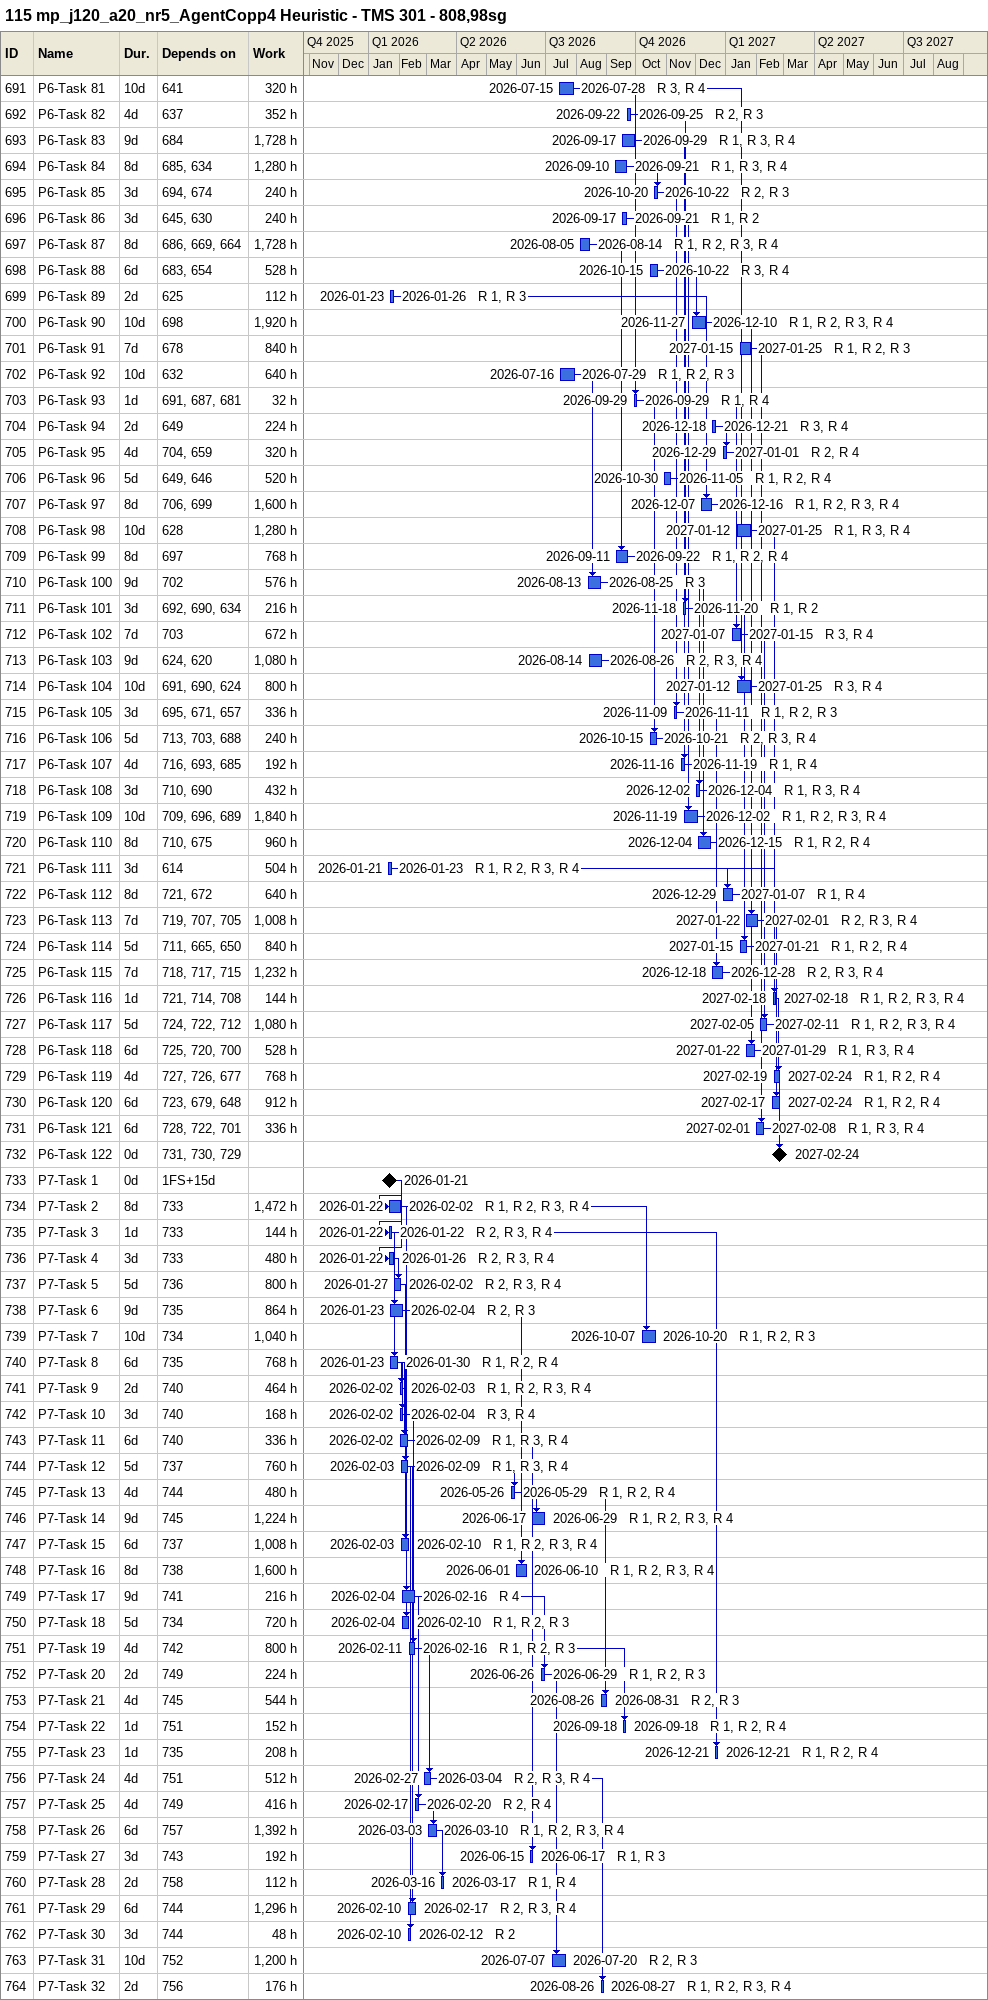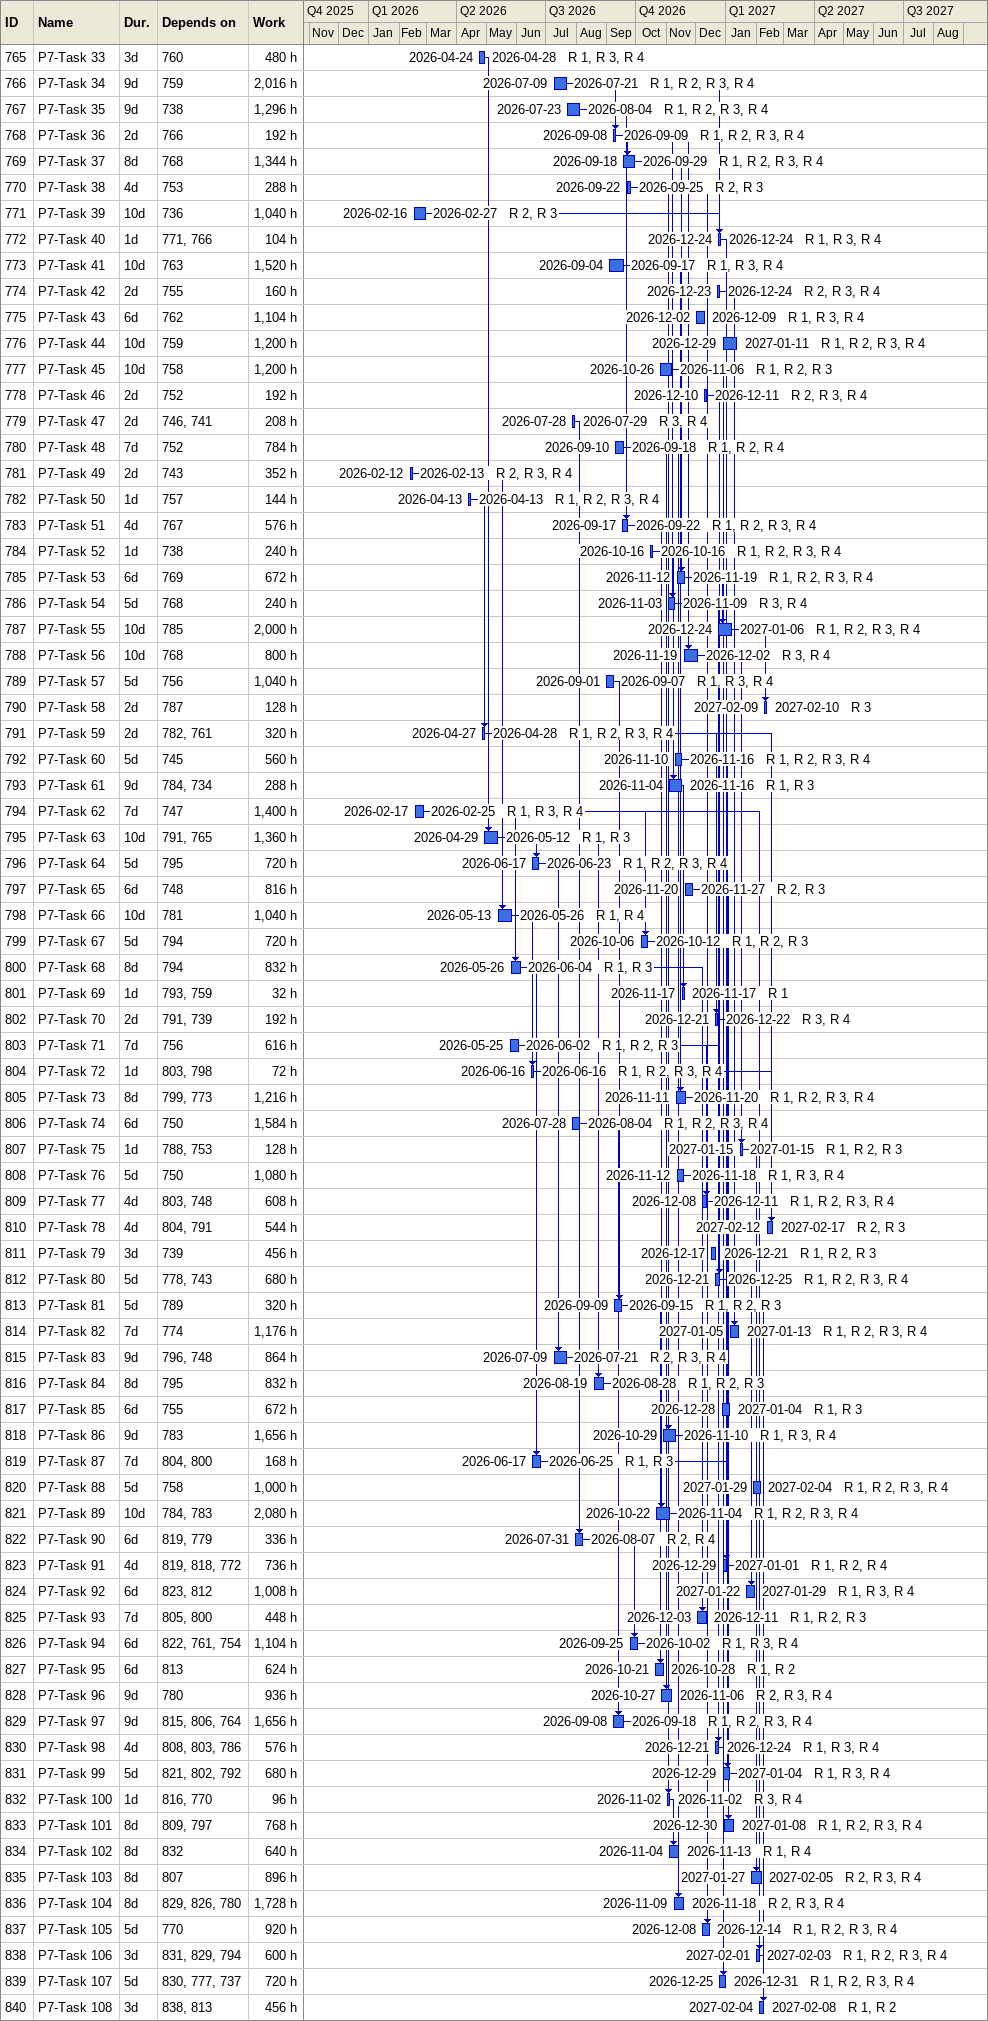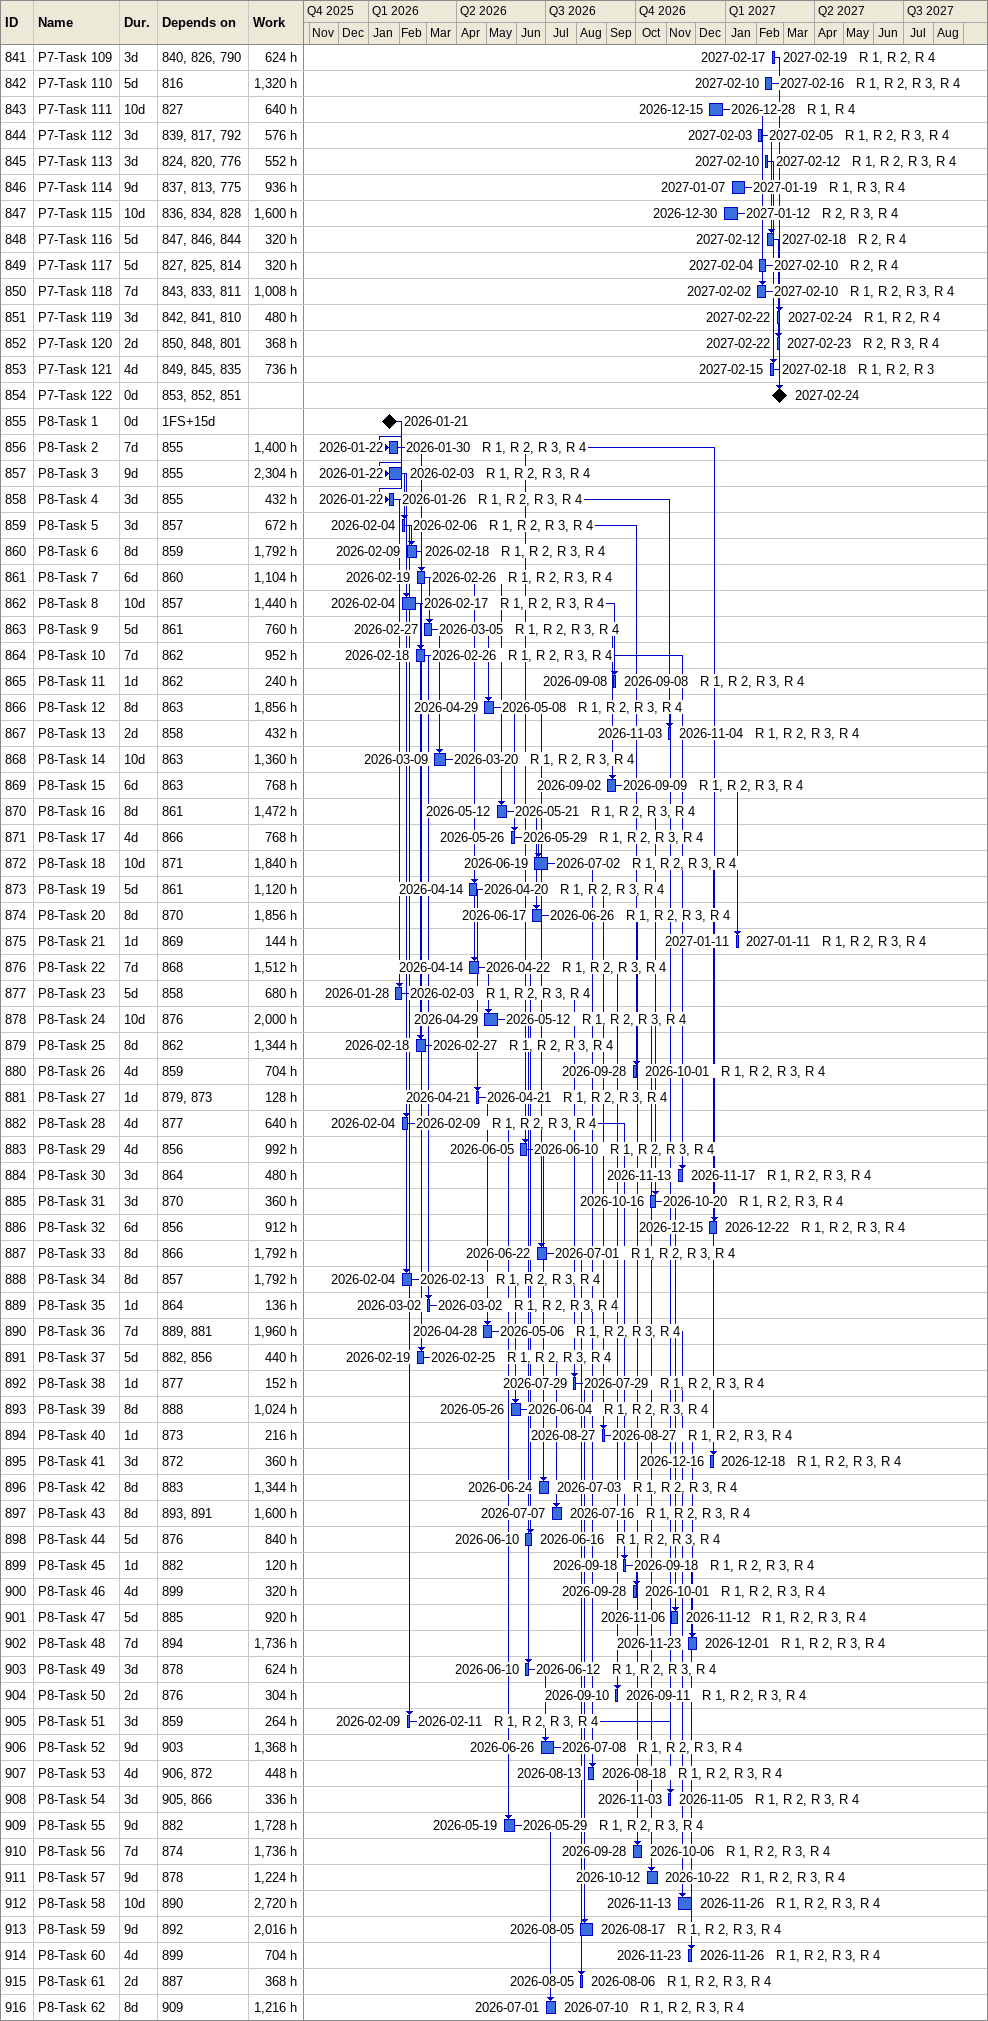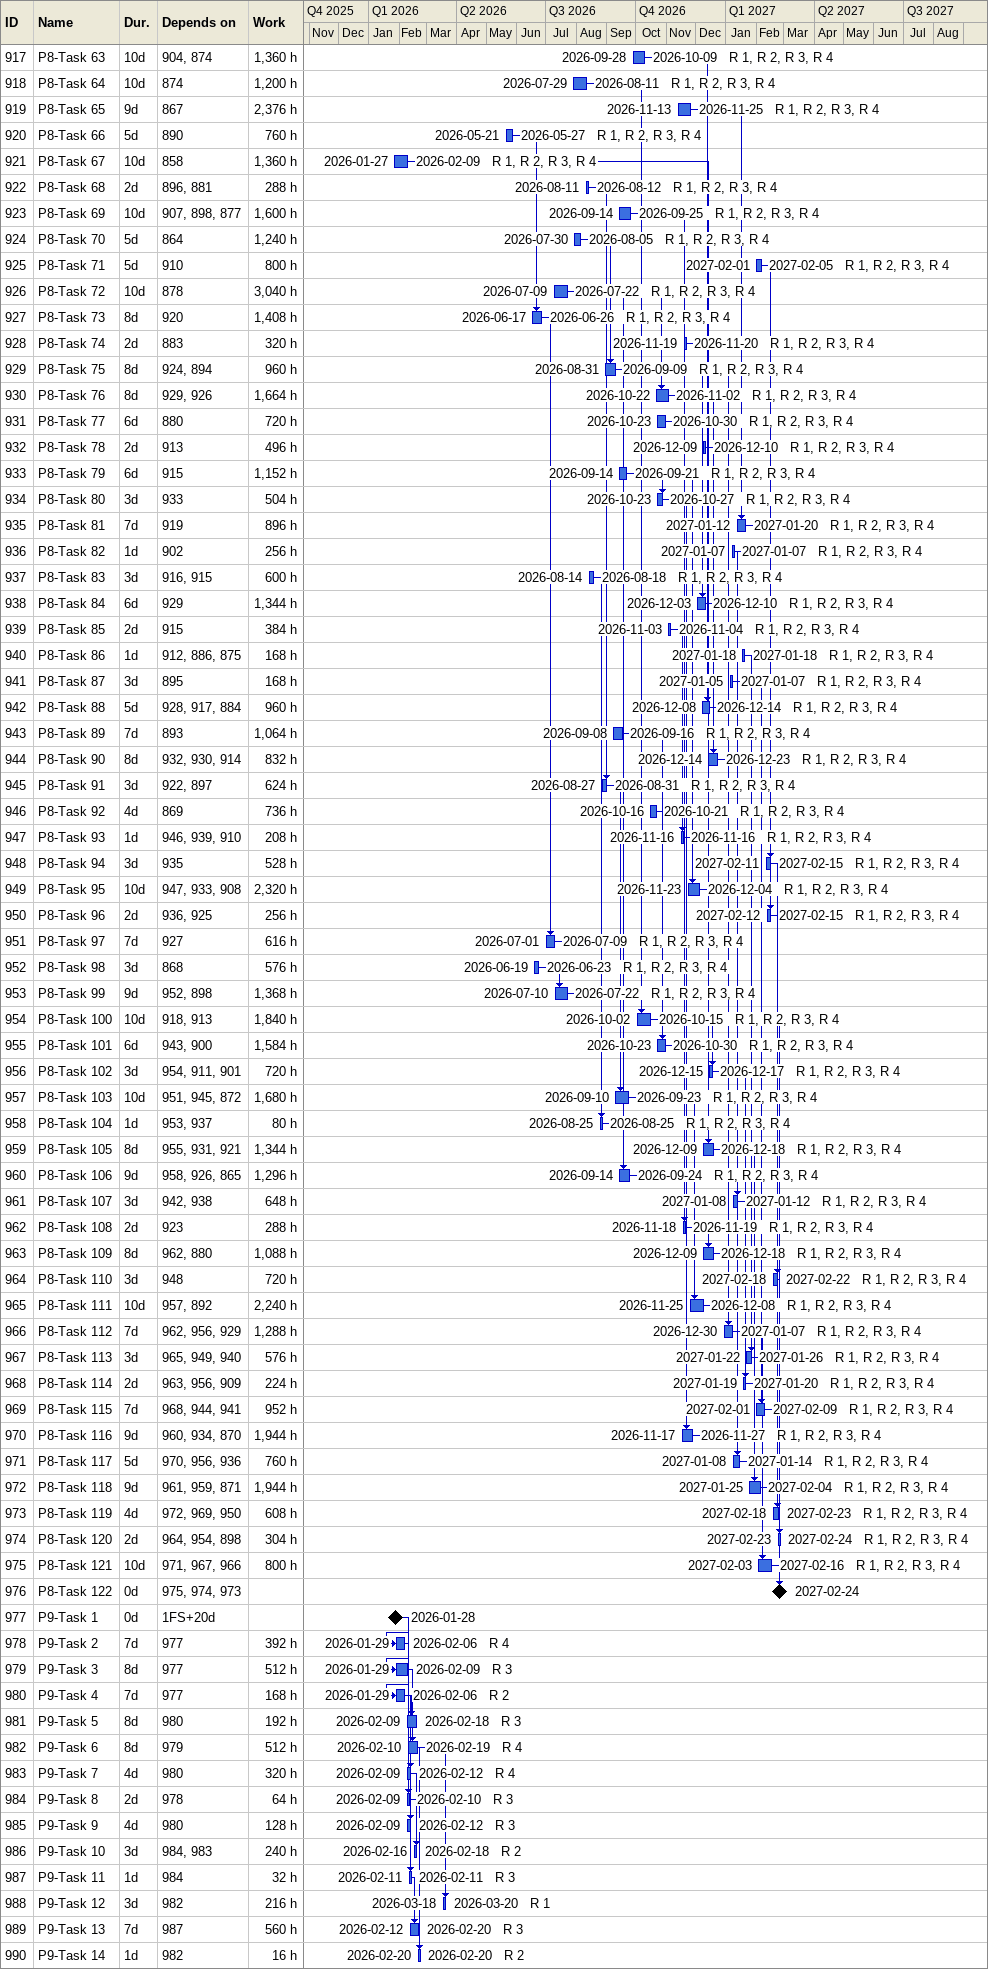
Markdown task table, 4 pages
115 mp_j120_a20_nr5_AgentCopp4 Heuristic - TMS 301 - 808,98sg

| ID | Task | Duration | Start | Finish | Predecessors | Resources | Work (h) |
|---|---|---|---|---|---|---|---|
| 691 | P6-Task 81 | 10d | 2026-07-15 | 2026-07-28 | 641 | R 3, R 4 | 320 |
| 692 | P6-Task 82 | 4d | 2026-09-22 | 2026-09-25 | 637 | R 2, R 3 | 352 |
| 693 | P6-Task 83 | 9d | 2026-09-17 | 2026-09-29 | 684 | R 1, R 3, R 4 | 1728 |
| 694 | P6-Task 84 | 8d | 2026-09-10 | 2026-09-21 | 685, 634 | R 1, R 3, R 4 | 1280 |
| 695 | P6-Task 85 | 3d | 2026-10-20 | 2026-10-22 | 694, 674 | R 2, R 3 | 240 |
| 696 | P6-Task 86 | 3d | 2026-09-17 | 2026-09-21 | 645, 630 | R 1, R 2 | 240 |
| 697 | P6-Task 87 | 8d | 2026-08-05 | 2026-08-14 | 686, 669, 664 | R 1, R 2, R 3, R 4 | 1728 |
| 698 | P6-Task 88 | 6d | 2026-10-15 | 2026-10-22 | 683, 654 | R 3, R 4 | 528 |
| 699 | P6-Task 89 | 2d | 2026-01-23 | 2026-01-26 | 625 | R 1, R 3 | 112 |
| 700 | P6-Task 90 | 10d | 2026-11-27 | 2026-12-10 | 698 | R 1, R 2, R 3, R 4 | 1920 |
| 701 | P6-Task 91 | 7d | 2027-01-15 | 2027-01-25 | 678 | R 1, R 2, R 3 | 840 |
| 702 | P6-Task 92 | 10d | 2026-07-16 | 2026-07-29 | 632 | R 1, R 2, R 3 | 640 |
| 703 | P6-Task 93 | 1d | 2026-09-29 | 2026-09-29 | 691, 687, 681 | R 1, R 4 | 32 |
| 704 | P6-Task 94 | 2d | 2026-12-18 | 2026-12-21 | 649 | R 3, R 4 | 224 |
| 705 | P6-Task 95 | 4d | 2026-12-29 | 2027-01-01 | 704, 659 | R 2, R 4 | 320 |
| 706 | P6-Task 96 | 5d | 2026-10-30 | 2026-11-05 | 649, 646 | R 1, R 2, R 4 | 520 |
| 707 | P6-Task 97 | 8d | 2026-12-07 | 2026-12-16 | 706, 699 | R 1, R 2, R 3, R 4 | 1600 |
| 708 | P6-Task 98 | 10d | 2027-01-12 | 2027-01-25 | 628 | R 1, R 3, R 4 | 1280 |
| 709 | P6-Task 99 | 8d | 2026-09-11 | 2026-09-22 | 697 | R 1, R 2, R 4 | 768 |
| 710 | P6-Task 100 | 9d | 2026-08-13 | 2026-08-25 | 702 | R 3 | 576 |
| 711 | P6-Task 101 | 3d | 2026-11-18 | 2026-11-20 | 692, 690, 634 | R 1, R 2 | 216 |
| 712 | P6-Task 102 | 7d | 2027-01-07 | 2027-01-15 | 703 | R 3, R 4 | 672 |
| 713 | P6-Task 103 | 9d | 2026-08-14 | 2026-08-26 | 624, 620 | R 2, R 3, R 4 | 1080 |
| 714 | P6-Task 104 | 10d | 2027-01-12 | 2027-01-25 | 691, 690, 624 | R 3, R 4 | 800 |
| 715 | P6-Task 105 | 3d | 2026-11-09 | 2026-11-11 | 695, 671, 657 | R 1, R 2, R 3 | 336 |
| 716 | P6-Task 106 | 5d | 2026-10-15 | 2026-10-21 | 713, 703, 688 | R 2, R 3, R 4 | 240 |
| 717 | P6-Task 107 | 4d | 2026-11-16 | 2026-11-19 | 716, 693, 685 | R 1, R 4 | 192 |
| 718 | P6-Task 108 | 3d | 2026-12-02 | 2026-12-04 | 710, 690 | R 1, R 3, R 4 | 432 |
| 719 | P6-Task 109 | 10d | 2026-11-19 | 2026-12-02 | 709, 696, 689 | R 1, R 2, R 3, R 4 | 1840 |
| 720 | P6-Task 110 | 8d | 2026-12-04 | 2026-12-15 | 710, 675 | R 1, R 2, R 4 | 960 |
| 721 | P6-Task 111 | 3d | 2026-01-21 | 2026-01-23 | 614 | R 1, R 2, R 3, R 4 | 504 |
| 722 | P6-Task 112 | 8d | 2026-12-29 | 2027-01-07 | 721, 672 | R 1, R 4 | 640 |
| 723 | P6-Task 113 | 7d | 2027-01-22 | 2027-02-01 | 719, 707, 705 | R 2, R 3, R 4 | 1008 |
| 724 | P6-Task 114 | 5d | 2027-01-15 | 2027-01-21 | 711, 665, 650 | R 1, R 2, R 4 | 840 |
| 725 | P6-Task 115 | 7d | 2026-12-18 | 2026-12-28 | 718, 717, 715 | R 2, R 3, R 4 | 1232 |
| 726 | P6-Task 116 | 1d | 2027-02-18 | 2027-02-18 | 721, 714, 708 | R 1, R 2, R 3, R 4 | 144 |
| 727 | P6-Task 117 | 5d | 2027-02-05 | 2027-02-11 | 724, 722, 712 | R 1, R 2, R 3, R 4 | 1080 |
| 728 | P6-Task 118 | 6d | 2027-01-22 | 2027-01-29 | 725, 720, 700 | R 1, R 3, R 4 | 528 |
| 729 | P6-Task 119 | 4d | 2027-02-19 | 2027-02-24 | 727, 726, 677 | R 1, R 2, R 4 | 768 |
| 730 | P6-Task 120 | 6d | 2027-02-17 | 2027-02-24 | 723, 679, 648 | R 1, R 2, R 4 | 912 |
| 731 | P6-Task 121 | 6d | 2027-02-01 | 2027-02-08 | 728, 722, 701 | R 1, R 3, R 4 | 336 |
| 732 | P6-Task 122 | 0d | 2027-02-24 | 2027-02-24 | 731, 730, 729 |  |  |
| 733 | P7-Task 1 | 0d | 2026-01-21 | 2026-01-21 | 1FS+15d |  |  |
| 734 | P7-Task 2 | 8d | 2026-01-22 | 2026-02-02 | 733 | R 1, R 2, R 3, R 4 | 1472 |
| 735 | P7-Task 3 | 1d | 2026-01-22 | 2026-01-22 | 733 | R 2, R 3, R 4 | 144 |
| 736 | P7-Task 4 | 3d | 2026-01-22 | 2026-01-26 | 733 | R 2, R 3, R 4 | 480 |
| 737 | P7-Task 5 | 5d | 2026-01-27 | 2026-02-02 | 736 | R 2, R 3, R 4 | 800 |
| 738 | P7-Task 6 | 9d | 2026-01-23 | 2026-02-04 | 735 | R 2, R 3 | 864 |
| 739 | P7-Task 7 | 10d | 2026-10-07 | 2026-10-20 | 734 | R 1, R 2, R 3 | 1040 |
| 740 | P7-Task 8 | 6d | 2026-01-23 | 2026-01-30 | 735 | R 1, R 2, R 4 | 768 |
| 741 | P7-Task 9 | 2d | 2026-02-02 | 2026-02-03 | 740 | R 1, R 2, R 3, R 4 | 464 |
| 742 | P7-Task 10 | 3d | 2026-02-02 | 2026-02-04 | 740 | R 3, R 4 | 168 |
| 743 | P7-Task 11 | 6d | 2026-02-02 | 2026-02-09 | 740 | R 1, R 3, R 4 | 336 |
| 744 | P7-Task 12 | 5d | 2026-02-03 | 2026-02-09 | 737 | R 1, R 3, R 4 | 760 |
| 745 | P7-Task 13 | 4d | 2026-05-26 | 2026-05-29 | 744 | R 1, R 2, R 4 | 480 |
| 746 | P7-Task 14 | 9d | 2026-06-17 | 2026-06-29 | 745 | R 1, R 2, R 3, R 4 | 1224 |
| 747 | P7-Task 15 | 6d | 2026-02-03 | 2026-02-10 | 737 | R 1, R 2, R 3, R 4 | 1008 |
| 748 | P7-Task 16 | 8d | 2026-06-01 | 2026-06-10 | 738 | R 1, R 2, R 3, R 4 | 1600 |
| 749 | P7-Task 17 | 9d | 2026-02-04 | 2026-02-16 | 741 | R 4 | 216 |
| 750 | P7-Task 18 | 5d | 2026-02-04 | 2026-02-10 | 734 | R 1, R 2, R 3 | 720 |
| 751 | P7-Task 19 | 4d | 2026-02-11 | 2026-02-16 | 742 | R 1, R 2, R 3 | 800 |
| 752 | P7-Task 20 | 2d | 2026-06-26 | 2026-06-29 | 749 | R 1, R 2, R 3 | 224 |
| 753 | P7-Task 21 | 4d | 2026-08-26 | 2026-08-31 | 745 | R 2, R 3 | 544 |
| 754 | P7-Task 22 | 1d | 2026-09-18 | 2026-09-18 | 751 | R 1, R 2, R 4 | 152 |
| 755 | P7-Task 23 | 1d | 2026-12-21 | 2026-12-21 | 735 | R 1, R 2, R 4 | 208 |
| 756 | P7-Task 24 | 4d | 2026-02-27 | 2026-03-04 | 751 | R 2, R 3, R 4 | 512 |
| 757 | P7-Task 25 | 4d | 2026-02-17 | 2026-02-20 | 749 | R 2, R 4 | 416 |
| 758 | P7-Task 26 | 6d | 2026-03-03 | 2026-03-10 | 757 | R 1, R 2, R 3, R 4 | 1392 |
| 759 | P7-Task 27 | 3d | 2026-06-15 | 2026-06-17 | 743 | R 1, R 3 | 192 |
| 760 | P7-Task 28 | 2d | 2026-03-16 | 2026-03-17 | 758 | R 1, R 4 | 112 |
| 761 | P7-Task 29 | 6d | 2026-02-10 | 2026-02-17 | 744 | R 2, R 3, R 4 | 1296 |
| 762 | P7-Task 30 | 3d | 2026-02-10 | 2026-02-12 | 744 | R 2 | 48 |
| 763 | P7-Task 31 | 10d | 2026-07-07 | 2026-07-20 | 752 | R 2, R 3 | 1200 |
| 764 | P7-Task 32 | 2d | 2026-08-26 | 2026-08-27 | 756 | R 1, R 2, R 3, R 4 | 176 |
| 765 | P7-Task 33 | 3d | 2026-04-24 | 2026-04-28 | 760 | R 1, R 3, R 4 | 480 |
| 766 | P7-Task 34 | 9d | 2026-07-09 | 2026-07-21 | 759 | R 1, R 2, R 3, R 4 | 2016 |
| 767 | P7-Task 35 | 9d | 2026-07-23 | 2026-08-04 | 738 | R 1, R 2, R 3, R 4 | 1296 |
| 768 | P7-Task 36 | 2d | 2026-09-08 | 2026-09-09 | 766 | R 1, R 2, R 3, R 4 | 192 |
| 769 | P7-Task 37 | 8d | 2026-09-18 | 2026-09-29 | 768 | R 1, R 2, R 3, R 4 | 1344 |
| 770 | P7-Task 38 | 4d | 2026-09-22 | 2026-09-25 | 753 | R 2, R 3 | 288 |
| 771 | P7-Task 39 | 10d | 2026-02-16 | 2026-02-27 | 736 | R 2, R 3 | 1040 |
| 772 | P7-Task 40 | 1d | 2026-12-24 | 2026-12-24 | 771, 766 | R 1, R 3, R 4 | 104 |
| 773 | P7-Task 41 | 10d | 2026-09-04 | 2026-09-17 | 763 | R 1, R 3, R 4 | 1520 |
| 774 | P7-Task 42 | 2d | 2026-12-23 | 2026-12-24 | 755 | R 2, R 3, R 4 | 160 |
| 775 | P7-Task 43 | 6d | 2026-12-02 | 2026-12-09 | 762 | R 1, R 3, R 4 | 1104 |
| 776 | P7-Task 44 | 10d | 2026-12-29 | 2027-01-11 | 759 | R 1, R 2, R 3, R 4 | 1200 |
| 777 | P7-Task 45 | 10d | 2026-10-26 | 2026-11-06 | 758 | R 1, R 2, R 3 | 1200 |
| 778 | P7-Task 46 | 2d | 2026-12-10 | 2026-12-11 | 752 | R 2, R 3, R 4 | 192 |
| 779 | P7-Task 47 | 2d | 2026-07-28 | 2026-07-29 | 746, 741 | R 3, R 4 | 208 |
| 780 | P7-Task 48 | 7d | 2026-09-10 | 2026-09-18 | 752 | R 1, R 2, R 4 | 784 |
| 781 | P7-Task 49 | 2d | 2026-02-12 | 2026-02-13 | 743 | R 2, R 3, R 4 | 352 |
| 782 | P7-Task 50 | 1d | 2026-04-13 | 2026-04-13 | 757 | R 1, R 2, R 3, R 4 | 144 |
| 783 | P7-Task 51 | 4d | 2026-09-17 | 2026-09-22 | 767 | R 1, R 2, R 3, R 4 | 576 |
| 784 | P7-Task 52 | 1d | 2026-10-16 | 2026-10-16 | 738 | R 1, R 2, R 3, R 4 | 240 |
| 785 | P7-Task 53 | 6d | 2026-11-12 | 2026-11-19 | 769 | R 1, R 2, R 3, R 4 | 672 |
| 786 | P7-Task 54 | 5d | 2026-11-03 | 2026-11-09 | 768 | R 3, R 4 | 240 |
| 787 | P7-Task 55 | 10d | 2026-12-24 | 2027-01-06 | 785 | R 1, R 2, R 3, R 4 | 2000 |
| 788 | P7-Task 56 | 10d | 2026-11-19 | 2026-12-02 | 768 | R 3, R 4 | 800 |
| 789 | P7-Task 57 | 5d | 2026-09-01 | 2026-09-07 | 756 | R 1, R 3, R 4 | 1040 |
| 790 | P7-Task 58 | 2d | 2027-02-09 | 2027-02-10 | 787 | R 3 | 128 |
| 791 | P7-Task 59 | 2d | 2026-04-27 | 2026-04-28 | 782, 761 | R 1, R 2, R 3, R 4 | 320 |
| 792 | P7-Task 60 | 5d | 2026-11-10 | 2026-11-16 | 745 | R 1, R 2, R 3, R 4 | 560 |
| 793 | P7-Task 61 | 9d | 2026-11-04 | 2026-11-16 | 784, 734 | R 1, R 3 | 288 |
| 794 | P7-Task 62 | 7d | 2026-02-17 | 2026-02-25 | 747 | R 1, R 3, R 4 | 1400 |
| 795 | P7-Task 63 | 10d | 2026-04-29 | 2026-05-12 | 791, 765 | R 1, R 3 | 1360 |
| 796 | P7-Task 64 | 5d | 2026-06-17 | 2026-06-23 | 795 | R 1, R 2, R 3, R 4 | 720 |
| 797 | P7-Task 65 | 6d | 2026-11-20 | 2026-11-27 | 748 | R 2, R 3 | 816 |
| 798 | P7-Task 66 | 10d | 2026-05-13 | 2026-05-26 | 781 | R 1, R 4 | 1040 |
| 799 | P7-Task 67 | 5d | 2026-10-06 | 2026-10-12 | 794 | R 1, R 2, R 3 | 720 |
| 800 | P7-Task 68 | 8d | 2026-05-26 | 2026-06-04 | 794 | R 1, R 3 | 832 |
| 801 | P7-Task 69 | 1d | 2026-11-17 | 2026-11-17 | 793, 759 | R 1 | 32 |
| 802 | P7-Task 70 | 2d | 2026-12-21 | 2026-12-22 | 791, 739 | R 3, R 4 | 192 |
| 803 | P7-Task 71 | 7d | 2026-05-25 | 2026-06-02 | 756 | R 1, R 2, R 3 | 616 |
| 804 | P7-Task 72 | 1d | 2026-06-16 | 2026-06-16 | 803, 798 | R 1, R 2, R 3, R 4 | 72 |
| 805 | P7-Task 73 | 8d | 2026-11-11 | 2026-11-20 | 799, 773 | R 1, R 2, R 3, R 4 | 1216 |
| 806 | P7-Task 74 | 6d | 2026-07-28 | 2026-08-04 | 750 | R 1, R 2, R 3, R 4 | 1584 |
| 807 | P7-Task 75 | 1d | 2027-01-15 | 2027-01-15 | 788, 753 | R 1, R 2, R 3 | 128 |
| 808 | P7-Task 76 | 5d | 2026-11-12 | 2026-11-18 | 750 | R 1, R 3, R 4 | 1080 |
| 809 | P7-Task 77 | 4d | 2026-12-08 | 2026-12-11 | 803, 748 | R 1, R 2, R 3, R 4 | 608 |
| 810 | P7-Task 78 | 4d | 2027-02-12 | 2027-02-17 | 804, 791 | R 2, R 3 | 544 |
| 811 | P7-Task 79 | 3d | 2026-12-17 | 2026-12-21 | 739 | R 1, R 2, R 3 | 456 |
| 812 | P7-Task 80 | 5d | 2026-12-21 | 2026-12-25 | 778, 743 | R 1, R 2, R 3, R 4 | 680 |
| 813 | P7-Task 81 | 5d | 2026-09-09 | 2026-09-15 | 789 | R 1, R 2, R 3 | 320 |
| 814 | P7-Task 82 | 7d | 2027-01-05 | 2027-01-13 | 774 | R 1, R 2, R 3, R 4 | 1176 |
| 815 | P7-Task 83 | 9d | 2026-07-09 | 2026-07-21 | 796, 748 | R 2, R 3, R 4 | 864 |
| 816 | P7-Task 84 | 8d | 2026-08-19 | 2026-08-28 | 795 | R 1, R 2, R 3 | 832 |
| 817 | P7-Task 85 | 6d | 2026-12-28 | 2027-01-04 | 755 | R 1, R 3 | 672 |
| 818 | P7-Task 86 | 9d | 2026-10-29 | 2026-11-10 | 783 | R 1, R 3, R 4 | 1656 |
| 819 | P7-Task 87 | 7d | 2026-06-17 | 2026-06-25 | 804, 800 | R 1, R 3 | 168 |
| 820 | P7-Task 88 | 5d | 2027-01-29 | 2027-02-04 | 758 | R 1, R 2, R 3, R 4 | 1000 |
| 821 | P7-Task 89 | 10d | 2026-10-22 | 2026-11-04 | 784, 783 | R 1, R 2, R 3, R 4 | 2080 |
| 822 | P7-Task 90 | 6d | 2026-07-31 | 2026-08-07 | 819, 779 | R 2, R 4 | 336 |
| 823 | P7-Task 91 | 4d | 2026-12-29 | 2027-01-01 | 819, 818, 772 | R 1, R 2, R 4 | 736 |
| 824 | P7-Task 92 | 6d | 2027-01-22 | 2027-01-29 | 823, 812 | R 1, R 3, R 4 | 1008 |
| 825 | P7-Task 93 | 7d | 2026-12-03 | 2026-12-11 | 805, 800 | R 1, R 2, R 3 | 448 |
| 826 | P7-Task 94 | 6d | 2026-09-25 | 2026-10-02 | 822, 761, 754 | R 1, R 3, R 4 | 1104 |
| 827 | P7-Task 95 | 6d | 2026-10-21 | 2026-10-28 | 813 | R 1, R 2 | 624 |
| 828 | P7-Task 96 | 9d | 2026-10-27 | 2026-11-06 | 780 | R 2, R 3, R 4 | 936 |
| 829 | P7-Task 97 | 9d | 2026-09-08 | 2026-09-18 | 815, 806, 764 | R 1, R 2, R 3, R 4 | 1656 |
| 830 | P7-Task 98 | 4d | 2026-12-21 | 2026-12-24 | 808, 803, 786 | R 1, R 3, R 4 | 576 |
| 831 | P7-Task 99 | 5d | 2026-12-29 | 2027-01-04 | 821, 802, 792 | R 1, R 3, R 4 | 680 |
| 832 | P7-Task 100 | 1d | 2026-11-02 | 2026-11-02 | 816, 770 | R 3, R 4 | 96 |
| 833 | P7-Task 101 | 8d | 2026-12-30 | 2027-01-08 | 809, 797 | R 1, R 2, R 3, R 4 | 768 |
| 834 | P7-Task 102 | 8d | 2026-11-04 | 2026-11-13 | 832 | R 1, R 4 | 640 |
| 835 | P7-Task 103 | 8d | 2027-01-27 | 2027-02-05 | 807 | R 2, R 3, R 4 | 896 |
| 836 | P7-Task 104 | 8d | 2026-11-09 | 2026-11-18 | 829, 826, 780 | R 2, R 3, R 4 | 1728 |
| 837 | P7-Task 105 | 5d | 2026-12-08 | 2026-12-14 | 770 | R 1, R 2, R 3, R 4 | 920 |
| 838 | P7-Task 106 | 3d | 2027-02-01 | 2027-02-03 | 831, 829, 794 | R 1, R 2, R 3, R 4 | 600 |
| 839 | P7-Task 107 | 5d | 2026-12-25 | 2026-12-31 | 830, 777, 737 | R 1, R 2, R 3, R 4 | 720 |
| 840 | P7-Task 108 | 3d | 2027-02-04 | 2027-02-08 | 838, 813 | R 1, R 2 | 456 |
| 841 | P7-Task 109 | 3d | 2027-02-17 | 2027-02-19 | 840, 826, 790 | R 1, R 2, R 4 | 624 |
| 842 | P7-Task 110 | 5d | 2027-02-10 | 2027-02-16 | 816 | R 1, R 2, R 3, R 4 | 1320 |
| 843 | P7-Task 111 | 10d | 2026-12-15 | 2026-12-28 | 827 | R 1, R 4 | 640 |
| 844 | P7-Task 112 | 3d | 2027-02-03 | 2027-02-05 | 839, 817, 792 | R 1, R 2, R 3, R 4 | 576 |
| 845 | P7-Task 113 | 3d | 2027-02-10 | 2027-02-12 | 824, 820, 776 | R 1, R 2, R 3, R 4 | 552 |
| 846 | P7-Task 114 | 9d | 2027-01-07 | 2027-01-19 | 837, 813, 775 | R 1, R 3, R 4 | 936 |
| 847 | P7-Task 115 | 10d | 2026-12-30 | 2027-01-12 | 836, 834, 828 | R 2, R 3, R 4 | 1600 |
| 848 | P7-Task 116 | 5d | 2027-02-12 | 2027-02-18 | 847, 846, 844 | R 2, R 4 | 320 |
| 849 | P7-Task 117 | 5d | 2027-02-04 | 2027-02-10 | 827, 825, 814 | R 2, R 4 | 320 |
| 850 | P7-Task 118 | 7d | 2027-02-02 | 2027-02-10 | 843, 833, 811 | R 1, R 2, R 3, R 4 | 1008 |
| 851 | P7-Task 119 | 3d | 2027-02-22 | 2027-02-24 | 842, 841, 810 | R 1, R 2, R 4 | 480 |
| 852 | P7-Task 120 | 2d | 2027-02-22 | 2027-02-23 | 850, 848, 801 | R 2, R 3, R 4 | 368 |
| 853 | P7-Task 121 | 4d | 2027-02-15 | 2027-02-18 | 849, 845, 835 | R 1, R 2, R 3 | 736 |
| 854 | P7-Task 122 | 0d | 2027-02-24 | 2027-02-24 | 853, 852, 851 |  |  |
| 855 | P8-Task 1 | 0d | 2026-01-21 | 2026-01-21 | 1FS+15d |  |  |
| 856 | P8-Task 2 | 7d | 2026-01-22 | 2026-01-30 | 855 | R 1, R 2, R 3, R 4 | 1400 |
| 857 | P8-Task 3 | 9d | 2026-01-22 | 2026-02-03 | 855 | R 1, R 2, R 3, R 4 | 2304 |
| 858 | P8-Task 4 | 3d | 2026-01-22 | 2026-01-26 | 855 | R 1, R 2, R 3, R 4 | 432 |
| 859 | P8-Task 5 | 3d | 2026-02-04 | 2026-02-06 | 857 | R 1, R 2, R 3, R 4 | 672 |
| 860 | P8-Task 6 | 8d | 2026-02-09 | 2026-02-18 | 859 | R 1, R 2, R 3, R 4 | 1792 |
| 861 | P8-Task 7 | 6d | 2026-02-19 | 2026-02-26 | 860 | R 1, R 2, R 3, R 4 | 1104 |
| 862 | P8-Task 8 | 10d | 2026-02-04 | 2026-02-17 | 857 | R 1, R 2, R 3, R 4 | 1440 |
| 863 | P8-Task 9 | 5d | 2026-02-27 | 2026-03-05 | 861 | R 1, R 2, R 3, R 4 | 760 |
| 864 | P8-Task 10 | 7d | 2026-02-18 | 2026-02-26 | 862 | R 1, R 2, R 3, R 4 | 952 |
| 865 | P8-Task 11 | 1d | 2026-09-08 | 2026-09-08 | 862 | R 1, R 2, R 3, R 4 | 240 |
| 866 | P8-Task 12 | 8d | 2026-04-29 | 2026-05-08 | 863 | R 1, R 2, R 3, R 4 | 1856 |
| 867 | P8-Task 13 | 2d | 2026-11-03 | 2026-11-04 | 858 | R 1, R 2, R 3, R 4 | 432 |
| 868 | P8-Task 14 | 10d | 2026-03-09 | 2026-03-20 | 863 | R 1, R 2, R 3, R 4 | 1360 |
| 869 | P8-Task 15 | 6d | 2026-09-02 | 2026-09-09 | 863 | R 1, R 2, R 3, R 4 | 768 |
| 870 | P8-Task 16 | 8d | 2026-05-12 | 2026-05-21 | 861 | R 1, R 2, R 3, R 4 | 1472 |
| 871 | P8-Task 17 | 4d | 2026-05-26 | 2026-05-29 | 866 | R 1, R 2, R 3, R 4 | 768 |
| 872 | P8-Task 18 | 10d | 2026-06-19 | 2026-07-02 | 871 | R 1, R 2, R 3, R 4 | 1840 |
| 873 | P8-Task 19 | 5d | 2026-04-14 | 2026-04-20 | 861 | R 1, R 2, R 3, R 4 | 1120 |
| 874 | P8-Task 20 | 8d | 2026-06-17 | 2026-06-26 | 870 | R 1, R 2, R 3, R 4 | 1856 |
| 875 | P8-Task 21 | 1d | 2027-01-11 | 2027-01-11 | 869 | R 1, R 2, R 3, R 4 | 144 |
| 876 | P8-Task 22 | 7d | 2026-04-14 | 2026-04-22 | 868 | R 1, R 2, R 3, R 4 | 1512 |
| 877 | P8-Task 23 | 5d | 2026-01-28 | 2026-02-03 | 858 | R 1, R 2, R 3, R 4 | 680 |
| 878 | P8-Task 24 | 10d | 2026-04-29 | 2026-05-12 | 876 | R 1, R 2, R 3, R 4 | 2000 |
| 879 | P8-Task 25 | 8d | 2026-02-18 | 2026-02-27 | 862 | R 1, R 2, R 3, R 4 | 1344 |
| 880 | P8-Task 26 | 4d | 2026-09-28 | 2026-10-01 | 859 | R 1, R 2, R 3, R 4 | 704 |
| 881 | P8-Task 27 | 1d | 2026-04-21 | 2026-04-21 | 879, 873 | R 1, R 2, R 3, R 4 | 128 |
| 882 | P8-Task 28 | 4d | 2026-02-04 | 2026-02-09 | 877 | R 1, R 2, R 3, R 4 | 640 |
| 883 | P8-Task 29 | 4d | 2026-06-05 | 2026-06-10 | 856 | R 1, R 2, R 3, R 4 | 992 |
| 884 | P8-Task 30 | 3d | 2026-11-13 | 2026-11-17 | 864 | R 1, R 2, R 3, R 4 | 480 |
| 885 | P8-Task 31 | 3d | 2026-10-16 | 2026-10-20 | 870 | R 1, R 2, R 3, R 4 | 360 |
| 886 | P8-Task 32 | 6d | 2026-12-15 | 2026-12-22 | 856 | R 1, R 2, R 3, R 4 | 912 |
| 887 | P8-Task 33 | 8d | 2026-06-22 | 2026-07-01 | 866 | R 1, R 2, R 3, R 4 | 1792 |
| 888 | P8-Task 34 | 8d | 2026-02-04 | 2026-02-13 | 857 | R 1, R 2, R 3, R 4 | 1792 |
| 889 | P8-Task 35 | 1d | 2026-03-02 | 2026-03-02 | 864 | R 1, R 2, R 3, R 4 | 136 |
| 890 | P8-Task 36 | 7d | 2026-04-28 | 2026-05-06 | 889, 881 | R 1, R 2, R 3, R 4 | 1960 |
| 891 | P8-Task 37 | 5d | 2026-02-19 | 2026-02-25 | 882, 856 | R 1, R 2, R 3, R 4 | 440 |
| 892 | P8-Task 38 | 1d | 2026-07-29 | 2026-07-29 | 877 | R 1, R 2, R 3, R 4 | 152 |
| 893 | P8-Task 39 | 8d | 2026-05-26 | 2026-06-04 | 888 | R 1, R 2, R 3, R 4 | 1024 |
| 894 | P8-Task 40 | 1d | 2026-08-27 | 2026-08-27 | 873 | R 1, R 2, R 3, R 4 | 216 |
| 895 | P8-Task 41 | 3d | 2026-12-16 | 2026-12-18 | 872 | R 1, R 2, R 3, R 4 | 360 |
| 896 | P8-Task 42 | 8d | 2026-06-24 | 2026-07-03 | 883 | R 1, R 2, R 3, R 4 | 1344 |
| 897 | P8-Task 43 | 8d | 2026-07-07 | 2026-07-16 | 893, 891 | R 1, R 2, R 3, R 4 | 1600 |
| 898 | P8-Task 44 | 5d | 2026-06-10 | 2026-06-16 | 876 | R 1, R 2, R 3, R 4 | 840 |
| 899 | P8-Task 45 | 1d | 2026-09-18 | 2026-09-18 | 882 | R 1, R 2, R 3, R 4 | 120 |
| 900 | P8-Task 46 | 4d | 2026-09-28 | 2026-10-01 | 899 | R 1, R 2, R 3, R 4 | 320 |
| 901 | P8-Task 47 | 5d | 2026-11-06 | 2026-11-12 | 885 | R 1, R 2, R 3, R 4 | 920 |
| 902 | P8-Task 48 | 7d | 2026-11-23 | 2026-12-01 | 894 | R 1, R 2, R 3, R 4 | 1736 |
| 903 | P8-Task 49 | 3d | 2026-06-10 | 2026-06-12 | 878 | R 1, R 2, R 3, R 4 | 624 |
| 904 | P8-Task 50 | 2d | 2026-09-10 | 2026-09-11 | 876 | R 1, R 2, R 3, R 4 | 304 |
| 905 | P8-Task 51 | 3d | 2026-02-09 | 2026-02-11 | 859 | R 1, R 2, R 3, R 4 | 264 |
| 906 | P8-Task 52 | 9d | 2026-06-26 | 2026-07-08 | 903 | R 1, R 2, R 3, R 4 | 1368 |
| 907 | P8-Task 53 | 4d | 2026-08-13 | 2026-08-18 | 906, 872 | R 1, R 2, R 3, R 4 | 448 |
| 908 | P8-Task 54 | 3d | 2026-11-03 | 2026-11-05 | 905, 866 | R 1, R 2, R 3, R 4 | 336 |
| 909 | P8-Task 55 | 9d | 2026-05-19 | 2026-05-29 | 882 | R 1, R 2, R 3, R 4 | 1728 |
| 910 | P8-Task 56 | 7d | 2026-09-28 | 2026-10-06 | 874 | R 1, R 2, R 3, R 4 | 1736 |
| 911 | P8-Task 57 | 9d | 2026-10-12 | 2026-10-22 | 878 | R 1, R 2, R 3, R 4 | 1224 |
| 912 | P8-Task 58 | 10d | 2026-11-13 | 2026-11-26 | 890 | R 1, R 2, R 3, R 4 | 2720 |
| 913 | P8-Task 59 | 9d | 2026-08-05 | 2026-08-17 | 892 | R 1, R 2, R 3, R 4 | 2016 |
| 914 | P8-Task 60 | 4d | 2026-11-23 | 2026-11-26 | 899 | R 1, R 2, R 3, R 4 | 704 |
| 915 | P8-Task 61 | 2d | 2026-08-05 | 2026-08-06 | 887 | R 1, R 2, R 3, R 4 | 368 |
| 916 | P8-Task 62 | 8d | 2026-07-01 | 2026-07-10 | 909 | R 1, R 2, R 3, R 4 | 1216 |
| 917 | P8-Task 63 | 10d | 2026-09-28 | 2026-10-09 | 904, 874 | R 1, R 2, R 3, R 4 | 1360 |
| 918 | P8-Task 64 | 10d | 2026-07-29 | 2026-08-11 | 874 | R 1, R 2, R 3, R 4 | 1200 |
| 919 | P8-Task 65 | 9d | 2026-11-13 | 2026-11-25 | 867 | R 1, R 2, R 3, R 4 | 2376 |
| 920 | P8-Task 66 | 5d | 2026-05-21 | 2026-05-27 | 890 | R 1, R 2, R 3, R 4 | 760 |
| 921 | P8-Task 67 | 10d | 2026-01-27 | 2026-02-09 | 858 | R 1, R 2, R 3, R 4 | 1360 |
| 922 | P8-Task 68 | 2d | 2026-08-11 | 2026-08-12 | 896, 881 | R 1, R 2, R 3, R 4 | 288 |
| 923 | P8-Task 69 | 10d | 2026-09-14 | 2026-09-25 | 907, 898, 877 | R 1, R 2, R 3, R 4 | 1600 |
| 924 | P8-Task 70 | 5d | 2026-07-30 | 2026-08-05 | 864 | R 1, R 2, R 3, R 4 | 1240 |
| 925 | P8-Task 71 | 5d | 2027-02-01 | 2027-02-05 | 910 | R 1, R 2, R 3, R 4 | 800 |
| 926 | P8-Task 72 | 10d | 2026-07-09 | 2026-07-22 | 878 | R 1, R 2, R 3, R 4 | 3040 |
| 927 | P8-Task 73 | 8d | 2026-06-17 | 2026-06-26 | 920 | R 1, R 2, R 3, R 4 | 1408 |
| 928 | P8-Task 74 | 2d | 2026-11-19 | 2026-11-20 | 883 | R 1, R 2, R 3, R 4 | 320 |
| 929 | P8-Task 75 | 8d | 2026-08-31 | 2026-09-09 | 924, 894 | R 1, R 2, R 3, R 4 | 960 |
| 930 | P8-Task 76 | 8d | 2026-10-22 | 2026-11-02 | 929, 926 | R 1, R 2, R 3, R 4 | 1664 |
| 931 | P8-Task 77 | 6d | 2026-10-23 | 2026-10-30 | 880 | R 1, R 2, R 3, R 4 | 720 |
| 932 | P8-Task 78 | 2d | 2026-12-09 | 2026-12-10 | 913 | R 1, R 2, R 3, R 4 | 496 |
| 933 | P8-Task 79 | 6d | 2026-09-14 | 2026-09-21 | 915 | R 1, R 2, R 3, R 4 | 1152 |
| 934 | P8-Task 80 | 3d | 2026-10-23 | 2026-10-27 | 933 | R 1, R 2, R 3, R 4 | 504 |
| 935 | P8-Task 81 | 7d | 2027-01-12 | 2027-01-20 | 919 | R 1, R 2, R 3, R 4 | 896 |
| 936 | P8-Task 82 | 1d | 2027-01-07 | 2027-01-07 | 902 | R 1, R 2, R 3, R 4 | 256 |
| 937 | P8-Task 83 | 3d | 2026-08-14 | 2026-08-18 | 916, 915 | R 1, R 2, R 3, R 4 | 600 |
| 938 | P8-Task 84 | 6d | 2026-12-03 | 2026-12-10 | 929 | R 1, R 2, R 3, R 4 | 1344 |
| 939 | P8-Task 85 | 2d | 2026-11-03 | 2026-11-04 | 915 | R 1, R 2, R 3, R 4 | 384 |
| 940 | P8-Task 86 | 1d | 2027-01-18 | 2027-01-18 | 912, 886, 875 | R 1, R 2, R 3, R 4 | 168 |
| 941 | P8-Task 87 | 3d | 2027-01-05 | 2027-01-07 | 895 | R 1, R 2, R 3, R 4 | 168 |
| 942 | P8-Task 88 | 5d | 2026-12-08 | 2026-12-14 | 928, 917, 884 | R 1, R 2, R 3, R 4 | 960 |
| 943 | P8-Task 89 | 7d | 2026-09-08 | 2026-09-16 | 893 | R 1, R 2, R 3, R 4 | 1064 |
| 944 | P8-Task 90 | 8d | 2026-12-14 | 2026-12-23 | 932, 930, 914 | R 1, R 2, R 3, R 4 | 832 |
| 945 | P8-Task 91 | 3d | 2026-08-27 | 2026-08-31 | 922, 897 | R 1, R 2, R 3, R 4 | 624 |
| 946 | P8-Task 92 | 4d | 2026-10-16 | 2026-10-21 | 869 | R 1, R 2, R 3, R 4 | 736 |
| 947 | P8-Task 93 | 1d | 2026-11-16 | 2026-11-16 | 946, 939, 910 | R 1, R 2, R 3, R 4 | 208 |
| 948 | P8-Task 94 | 3d | 2027-02-11 | 2027-02-15 | 935 | R 1, R 2, R 3, R 4 | 528 |
| 949 | P8-Task 95 | 10d | 2026-11-23 | 2026-12-04 | 947, 933, 908 | R 1, R 2, R 3, R 4 | 2320 |
| 950 | P8-Task 96 | 2d | 2027-02-12 | 2027-02-15 | 936, 925 | R 1, R 2, R 3, R 4 | 256 |
| 951 | P8-Task 97 | 7d | 2026-07-01 | 2026-07-09 | 927 | R 1, R 2, R 3, R 4 | 616 |
| 952 | P8-Task 98 | 3d | 2026-06-19 | 2026-06-23 | 868 | R 1, R 2, R 3, R 4 | 576 |
| 953 | P8-Task 99 | 9d | 2026-07-10 | 2026-07-22 | 952, 898 | R 1, R 2, R 3, R 4 | 1368 |
| 954 | P8-Task 100 | 10d | 2026-10-02 | 2026-10-15 | 918, 913 | R 1, R 2, R 3, R 4 | 1840 |
| 955 | P8-Task 101 | 6d | 2026-10-23 | 2026-10-30 | 943, 900 | R 1, R 2, R 3, R 4 | 1584 |
| 956 | P8-Task 102 | 3d | 2026-12-15 | 2026-12-17 | 954, 911, 901 | R 1, R 2, R 3, R 4 | 720 |
| 957 | P8-Task 103 | 10d | 2026-09-10 | 2026-09-23 | 951, 945, 872 | R 1, R 2, R 3, R 4 | 1680 |
| 958 | P8-Task 104 | 1d | 2026-08-25 | 2026-08-25 | 953, 937 | R 1, R 2, R 3, R 4 | 80 |
| 959 | P8-Task 105 | 8d | 2026-12-09 | 2026-12-18 | 955, 931, 921 | R 1, R 2, R 3, R 4 | 1344 |
| 960 | P8-Task 106 | 9d | 2026-09-14 | 2026-09-24 | 958, 926, 865 | R 1, R 2, R 3, R 4 | 1296 |
| 961 | P8-Task 107 | 3d | 2027-01-08 | 2027-01-12 | 942, 938 | R 1, R 2, R 3, R 4 | 648 |
| 962 | P8-Task 108 | 2d | 2026-11-18 | 2026-11-19 | 923 | R 1, R 2, R 3, R 4 | 288 |
| 963 | P8-Task 109 | 8d | 2026-12-09 | 2026-12-18 | 962, 880 | R 1, R 2, R 3, R 4 | 1088 |
| 964 | P8-Task 110 | 3d | 2027-02-18 | 2027-02-22 | 948 | R 1, R 2, R 3, R 4 | 720 |
| 965 | P8-Task 111 | 10d | 2026-11-25 | 2026-12-08 | 957, 892 | R 1, R 2, R 3, R 4 | 2240 |
| 966 | P8-Task 112 | 7d | 2026-12-30 | 2027-01-07 | 962, 956, 929 | R 1, R 2, R 3, R 4 | 1288 |
| 967 | P8-Task 113 | 3d | 2027-01-22 | 2027-01-26 | 965, 949, 940 | R 1, R 2, R 3, R 4 | 576 |
| 968 | P8-Task 114 | 2d | 2027-01-19 | 2027-01-20 | 963, 956, 909 | R 1, R 2, R 3, R 4 | 224 |
| 969 | P8-Task 115 | 7d | 2027-02-01 | 2027-02-09 | 968, 944, 941 | R 1, R 2, R 3, R 4 | 952 |
| 970 | P8-Task 116 | 9d | 2026-11-17 | 2026-11-27 | 960, 934, 870 | R 1, R 2, R 3, R 4 | 1944 |
| 971 | P8-Task 117 | 5d | 2027-01-08 | 2027-01-14 | 970, 956, 936 | R 1, R 2, R 3, R 4 | 760 |
| 972 | P8-Task 118 | 9d | 2027-01-25 | 2027-02-04 | 961, 959, 871 | R 1, R 2, R 3, R 4 | 1944 |
| 973 | P8-Task 119 | 4d | 2027-02-18 | 2027-02-23 | 972, 969, 950 | R 1, R 2, R 3, R 4 | 608 |
| 974 | P8-Task 120 | 2d | 2027-02-23 | 2027-02-24 | 964, 954, 898 | R 1, R 2, R 3, R 4 | 304 |
| 975 | P8-Task 121 | 10d | 2027-02-03 | 2027-02-16 | 971, 967, 966 | R 1, R 2, R 3, R 4 | 800 |
| 976 | P8-Task 122 | 0d | 2027-02-24 | 2027-02-24 | 975, 974, 973 |  |  |
| 977 | P9-Task 1 | 0d | 2026-01-28 | 2026-01-28 | 1FS+20d |  |  |
| 978 | P9-Task 2 | 7d | 2026-01-29 | 2026-02-06 | 977 | R 4 | 392 |
| 979 | P9-Task 3 | 8d | 2026-01-29 | 2026-02-09 | 977 | R 3 | 512 |
| 980 | P9-Task 4 | 7d | 2026-01-29 | 2026-02-06 | 977 | R 2 | 168 |
| 981 | P9-Task 5 | 8d | 2026-02-09 | 2026-02-18 | 980 | R 3 | 192 |
| 982 | P9-Task 6 | 8d | 2026-02-10 | 2026-02-19 | 979 | R 4 | 512 |
| 983 | P9-Task 7 | 4d | 2026-02-09 | 2026-02-12 | 980 | R 4 | 320 |
| 984 | P9-Task 8 | 2d | 2026-02-09 | 2026-02-10 | 978 | R 3 | 64 |
| 985 | P9-Task 9 | 4d | 2026-02-09 | 2026-02-12 | 980 | R 3 | 128 |
| 986 | P9-Task 10 | 3d | 2026-02-16 | 2026-02-18 | 984, 983 | R 2 | 240 |
| 987 | P9-Task 11 | 1d | 2026-02-11 | 2026-02-11 | 984 | R 3 | 32 |
| 988 | P9-Task 12 | 3d | 2026-03-18 | 2026-03-20 | 982 | R 1 | 216 |
| 989 | P9-Task 13 | 7d | 2026-02-12 | 2026-02-20 | 987 | R 3 | 560 |
| 990 | P9-Task 14 | 1d | 2026-02-20 | 2026-02-20 | 982 | R 2 | 16 |
